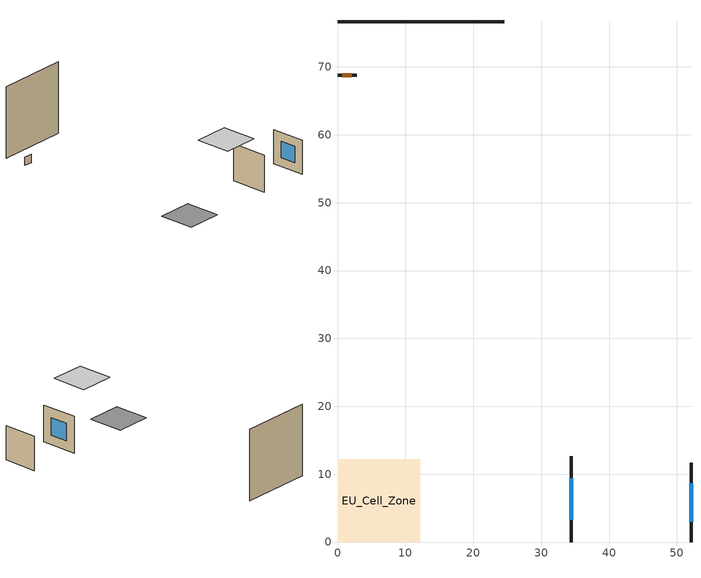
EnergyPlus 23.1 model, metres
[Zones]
EU_Cell_Zone
 floor othersidecoefficients (EU_GB.ENG.MFH.01.Gen.ReEx.001.001_floor_1_Construction): 0,0 12.21,0 12.21,12.21 0,12.21 z0
 wall outside (EU_GB.ENG.MFH.01.Gen.ReEx.001.001_wall_1_east_1_Construction): 34.42,0 34.42,12.64 z0:12.64
 wall outside (EU_GB.ENG.MFH.01.Gen.ReEx.001.001_wall_1_west_2_Construction): 52.06,11.71 52.06,0 z0:11.71
 wall outside (EU_GB.ENG.MFH.01.Gen.ReEx.001.001_wall_1_south_3_Construction): 2.84,68.77 0,68.77 z0:2.84
 wall othersidecoefficients (EU_GB.ENG.MFH.01.Gen.ReEx.001.001_thermal_bridge_Construction): 24.56,76.62 0,76.62 z0:24.56
 window (EU_GB.ENG.MFH.01.Gen.ReEx.001.001_window_east_1_Construction): 34.42,3.26 34.42,9.39 z3.26:9.39
 window (EU_GB.ENG.MFH.01.Gen.ReEx.001.001_window_west_2_Construction): 52.06,8.69 52.06,3.02 z3.02:8.69
 door (EU_GB.ENG.MFH.01.Gen.ReEx.001.001_door_south_3_Construction): 2.11,68.77 0.73,68.77 z0.73:2.11
 ceiling othersidecoefficients (EU_GB.ENG.MFH.01.Gen.ReEx.001.001_roof_1_Construction): 17.21,0 29.42,0 29.42,12.21 17.21,12.21 z20
[Building]
EU Step8 Campaign Cell: North Axis=0; Terrain=City; Solar Distribution=FullExterior
[Site:Location]
London: Latitude=51.5; Longitude=-0.5; Time Zone=0; Elevation=25
[SizingPeriod:WeatherFileDays]
AnnualSizingPeriod: Begin Month=1; Begin Day of Month=1; End Month=12; End Day of Month=31; Use Weather File Daylight Saving Period=No; Use Weather File Rain and Snow Indicators=No
[MATERIAL]
EU_InternalMass_Material: Roughness=MediumRough; Thickness=0.1; Conductivity=1; Density=1800; Specific Heat=900; Thermal Absorptance=0.9; Solar Absorptance=0.7; Visible Absorptance=0.7
[MATERIAL:NOMASS] Roughness=MediumRough; Thermal Absorptance=0.9; Solar Absorptance=0.7; Visible Absorptance=0.7
Name | Thermal Resistance
EU_GB.ENG.MFH.01.Gen.ReEx.001.001_floor_1_NoMass | 2.52653
EU_GB.ENG.MFH.01.Gen.ReEx.001.001_roof_1_NoMass | 0.494321
EU_GB.ENG.MFH.01.Gen.ReEx.001.001_wall_1_east_1_NoMass; EU_GB.ENG.MFH.01.Gen.ReEx.001.001_wall_1_west_2_NoMass; EU_GB.ENG.MFH.01.Gen.ReEx.001.001_wall_1_south_3_NoMass | 0.541399
EU_GB.ENG.MFH.01.Gen.ReEx.001.001_door_south_3_NoMass | 0.37898
EU_GB.ENG.MFH.01.Gen.ReEx.001.001_thermal_bridge_NoMass | 7.57959
[WINDOWMATERIAL:SIMPLEGLAZINGSYSTEM] UFactor=4.22186; Solar Heat Gain Coefficient=0.85; Visible Transmittance=0.85
EU_GB.ENG.MFH.01.Gen.ReEx.001.001_window_east_1_SimpleGlazing; EU_GB.ENG.MFH.01.Gen.ReEx.001.001_window_west_2_SimpleGlazing
[CONSTRUCTION]
EU_GB.ENG.MFH.01.Gen.ReEx.001.001_floor_1_Construction: EU_GB.ENG.MFH.01.Gen.ReEx.001.001_floor_1_NoMass
EU_GB.ENG.MFH.01.Gen.ReEx.001.001_roof_1_Construction: EU_GB.ENG.MFH.01.Gen.ReEx.001.001_roof_1_NoMass
EU_GB.ENG.MFH.01.Gen.ReEx.001.001_wall_1_east_1_Construction: EU_GB.ENG.MFH.01.Gen.ReEx.001.001_wall_1_east_1_NoMass
EU_GB.ENG.MFH.01.Gen.ReEx.001.001_window_east_1_Construction: EU_GB.ENG.MFH.01.Gen.ReEx.001.001_window_east_1_SimpleGlazing
EU_GB.ENG.MFH.01.Gen.ReEx.001.001_wall_1_west_2_Construction: EU_GB.ENG.MFH.01.Gen.ReEx.001.001_wall_1_west_2_NoMass
EU_GB.ENG.MFH.01.Gen.ReEx.001.001_window_west_2_Construction: EU_GB.ENG.MFH.01.Gen.ReEx.001.001_window_west_2_SimpleGlazing
EU_GB.ENG.MFH.01.Gen.ReEx.001.001_wall_1_south_3_Construction: EU_GB.ENG.MFH.01.Gen.ReEx.001.001_wall_1_south_3_NoMass
EU_GB.ENG.MFH.01.Gen.ReEx.001.001_door_south_3_Construction: EU_GB.ENG.MFH.01.Gen.ReEx.001.001_door_south_3_NoMass
EU_GB.ENG.MFH.01.Gen.ReEx.001.001_thermal_bridge_Construction: EU_GB.ENG.MFH.01.Gen.ReEx.001.001_thermal_bridge_NoMass
EU_InternalMass_Construction: EU_InternalMass_Material
[ZONE]
EU_Cell_Zone: Type=1; Multiplier=1; Ceiling Height=0.891835; Volume=1137.09; Floor Area=425; Part of Total Floor Area=Yes
[INTERNALMASS]
EU_Cell_Zone_EU_InternalMass: Construction=EU_InternalMass_Construction; Zone or ZoneList=EU_Cell_Zone; Surface Area=425
[SURFACEPROPERTY:OTHERSIDECOEFFICIENTS] Combined ConvectiveRadiative Film Coefficient=0; Constant Temperature=0; Constant Temperature Coefficient=0; Ground Temperature Coefficient=0; Wind Speed Coefficient=0; Sinusoidal Variation of Constant Temperature Coefficient=No; Period of Sinusoidal Variation=24; Previous Other Side Temperature Coefficient=0
Name | External DryBulb Temperature Coefficient | Zone Air Temperature Coefficient
EU_GB.ENG.MFH.01.Gen.ReEx.001.001_floor_1_b0.881057 | 0.881057 | 0.118943
EU_GB.ENG.MFH.01.Gen.ReEx.001.001_roof_1_b1; EU_GB.ENG.MFH.01.Gen.ReEx.001.001_wall_1_east_1_b1; EU_GB.ENG.MFH.01.Gen.ReEx.001.001_wall_1_west_2_b1; EU_GB.ENG.MFH.01.Gen.ReEx.001.001_wall_1_south_3_b1; EU_GB.ENG.MFH.01.Gen.ReEx.001.001_thermal_bridge_b1 | 1 | 0
[OTHEREQUIPMENT]
EU_Step8_InternalGain_uk__GB.ENG.MFH.01.Gen.ReEx.001.001__f030_f030: Fuel Type=Electricity; Zone or ZoneList or Space or SpaceList=EU_Cell_Zone; Schedule=EU_Step8_GainSchedule_uk__GB.ENG.MFH.01.Gen.ReEx.001.001__f030_f030; Design Level Calculation Method=Watts/Area; Power per Zone Floor Area=1; Fraction Latent=0; Fraction Radiant=0; Fraction Lost=0; Carbon Dioxide Generation Rate=0; EndUse Subcategory=EU_Step8_InternalGains
[ZONEVENTILATION:DESIGNFLOWRATE]
EU_ConstantAir_EU_Cell_Zone: Zone or ZoneList or Space or SpaceList=EU_Cell_Zone; Schedule=EU_AlwaysOn; Design Flow Rate Calculation Method=AirChanges/Hour; Air Changes per Hour=0.527733; Ventilation Type=Natural; Fan Pressure Rise=0; Fan Total Efficiency=1; Constant Term Coefficient=1; Temperature Term Coefficient=0; Velocity Term Coefficient=0; Velocity Squared Term Coefficient=0; Minimum Indoor Temperature=-100; Maximum Indoor Temperature=100; Delta Temperature=-100; Minimum Outdoor Temperature=-100; Maximum Outdoor Temperature=100; Maximum Wind Speed=40
[HVACTEMPLATE:THERMOSTAT]
EU_HeatOnly_EU_Cell_Zone: Constant Heating Setpoint=20; Constant Cooling Setpoint=50
[HVACTEMPLATE:ZONE:IDEALLOADSAIRSYSTEM]
EU_Cell_Zone: Template Thermostat=EU_HeatOnly_EU_Cell_Zone; System Availability Schedule=EU_AlwaysOn; Maximum Heating Supply Air Temperature=50; Minimum Cooling Supply Air Temperature=13; Maximum Heating Supply Air Humidity Ratio=0.0156; Minimum Cooling Supply Air Humidity Ratio=0.0077; Heating Limit=NoLimit; Cooling Limit=NoLimit; Heating Availability Schedule=EU_AlwaysOn; Cooling Availability Schedule=EU_CoolingOff; Dehumidification Control Type=ConstantSensibleHeatRatio; Cooling Sensible Heat Ratio=0.7; Dehumidification Setpoint=60; Humidification Control Type=None; Humidification Setpoint=30; Outdoor Air Method=None; Outdoor Air Flow Rate per Person=0.00944; Outdoor Air Flow Rate per Zone Floor Area=0; Outdoor Air Flow Rate per Zone=0; Demand Controlled Ventilation Type=None; Outdoor Air Economizer Type=NoEconomizer; Heat Recovery Type=None; Sensible Heat Recovery Effectiveness=0.7; Latent Heat Recovery Effectiveness=0.65
[SIZING:ZONE]
EU_Cell_Zone: Zone Cooling Design Supply Air Temperature Input Method=SupplyAirTemperature; Zone Cooling Design Supply Air Temperature=13; Zone Heating Design Supply Air Temperature Input Method=SupplyAirTemperature; Zone Heating Design Supply Air Temperature=50; Zone Cooling Design Supply Air Humidity Ratio=0.008; Zone Heating Design Supply Air Humidity Ratio=0.008; Cooling Design Air Flow Method=DesignDay; Cooling Design Air Flow Rate=0; Cooling Minimum Air Flow per Zone Floor Area=0.000762; Cooling Minimum Air Flow=0; Cooling Minimum Air Flow Fraction=0.2; Heating Design Air Flow Method=DesignDay; Heating Design Air Flow Rate=0; Heating Maximum Air Flow per Zone Floor Area=0.002032; Heating Maximum Air Flow=0.141576; Heating Maximum Air Flow Fraction=0.3; Account for Dedicated Outdoor Air System=No; Dedicated Outdoor Air System Control Strategy=NeutralSupplyAir; Dedicated Outdoor Air Low Setpoint Temperature for Design=autosize; Dedicated Outdoor Air High Setpoint Temperature for Design=autosize; Zone Load Sizing Method=Sensible Load Only No Latent Load; Zone Latent Cooling Design Supply Air Humidity Ratio Input Method=HumidityRatioDifference; Zone Cooling Design Supply Air Humidity Ratio Difference=0.005; Zone Latent Heating Design Supply Air Humidity Ratio Input Method=HumidityRatioDifference; Zone Humidification Design Supply Air Humidity Ratio Difference=0.005
[SCHEDULE:CONSTANT]
Name | Hourly Value
EU_AlwaysOn | 1
EU_CoolingOff | 0
[SCHEDULE:FILE]
EU_Step8_GainSchedule_uk__GB.ENG.MFH.01.Gen.ReEx.001.001__f030_f030: File=C:\Users\o_iseri\Desktop\OpenUBEM\openubem\outputs\eu_certified_rerun_2026-08-28\rep1\schedules\uk__GB.ENG.MFH.01.Gen.ReEx.001.001__f030.csv; Column Number=1; Rows to Skip at Top=0; Number of Hours of Data=8760; Column Separator=Comma; Interpolate to Timestep=No; Minutes per Item=60; Adjust Schedule for Daylight Savings=Yes
